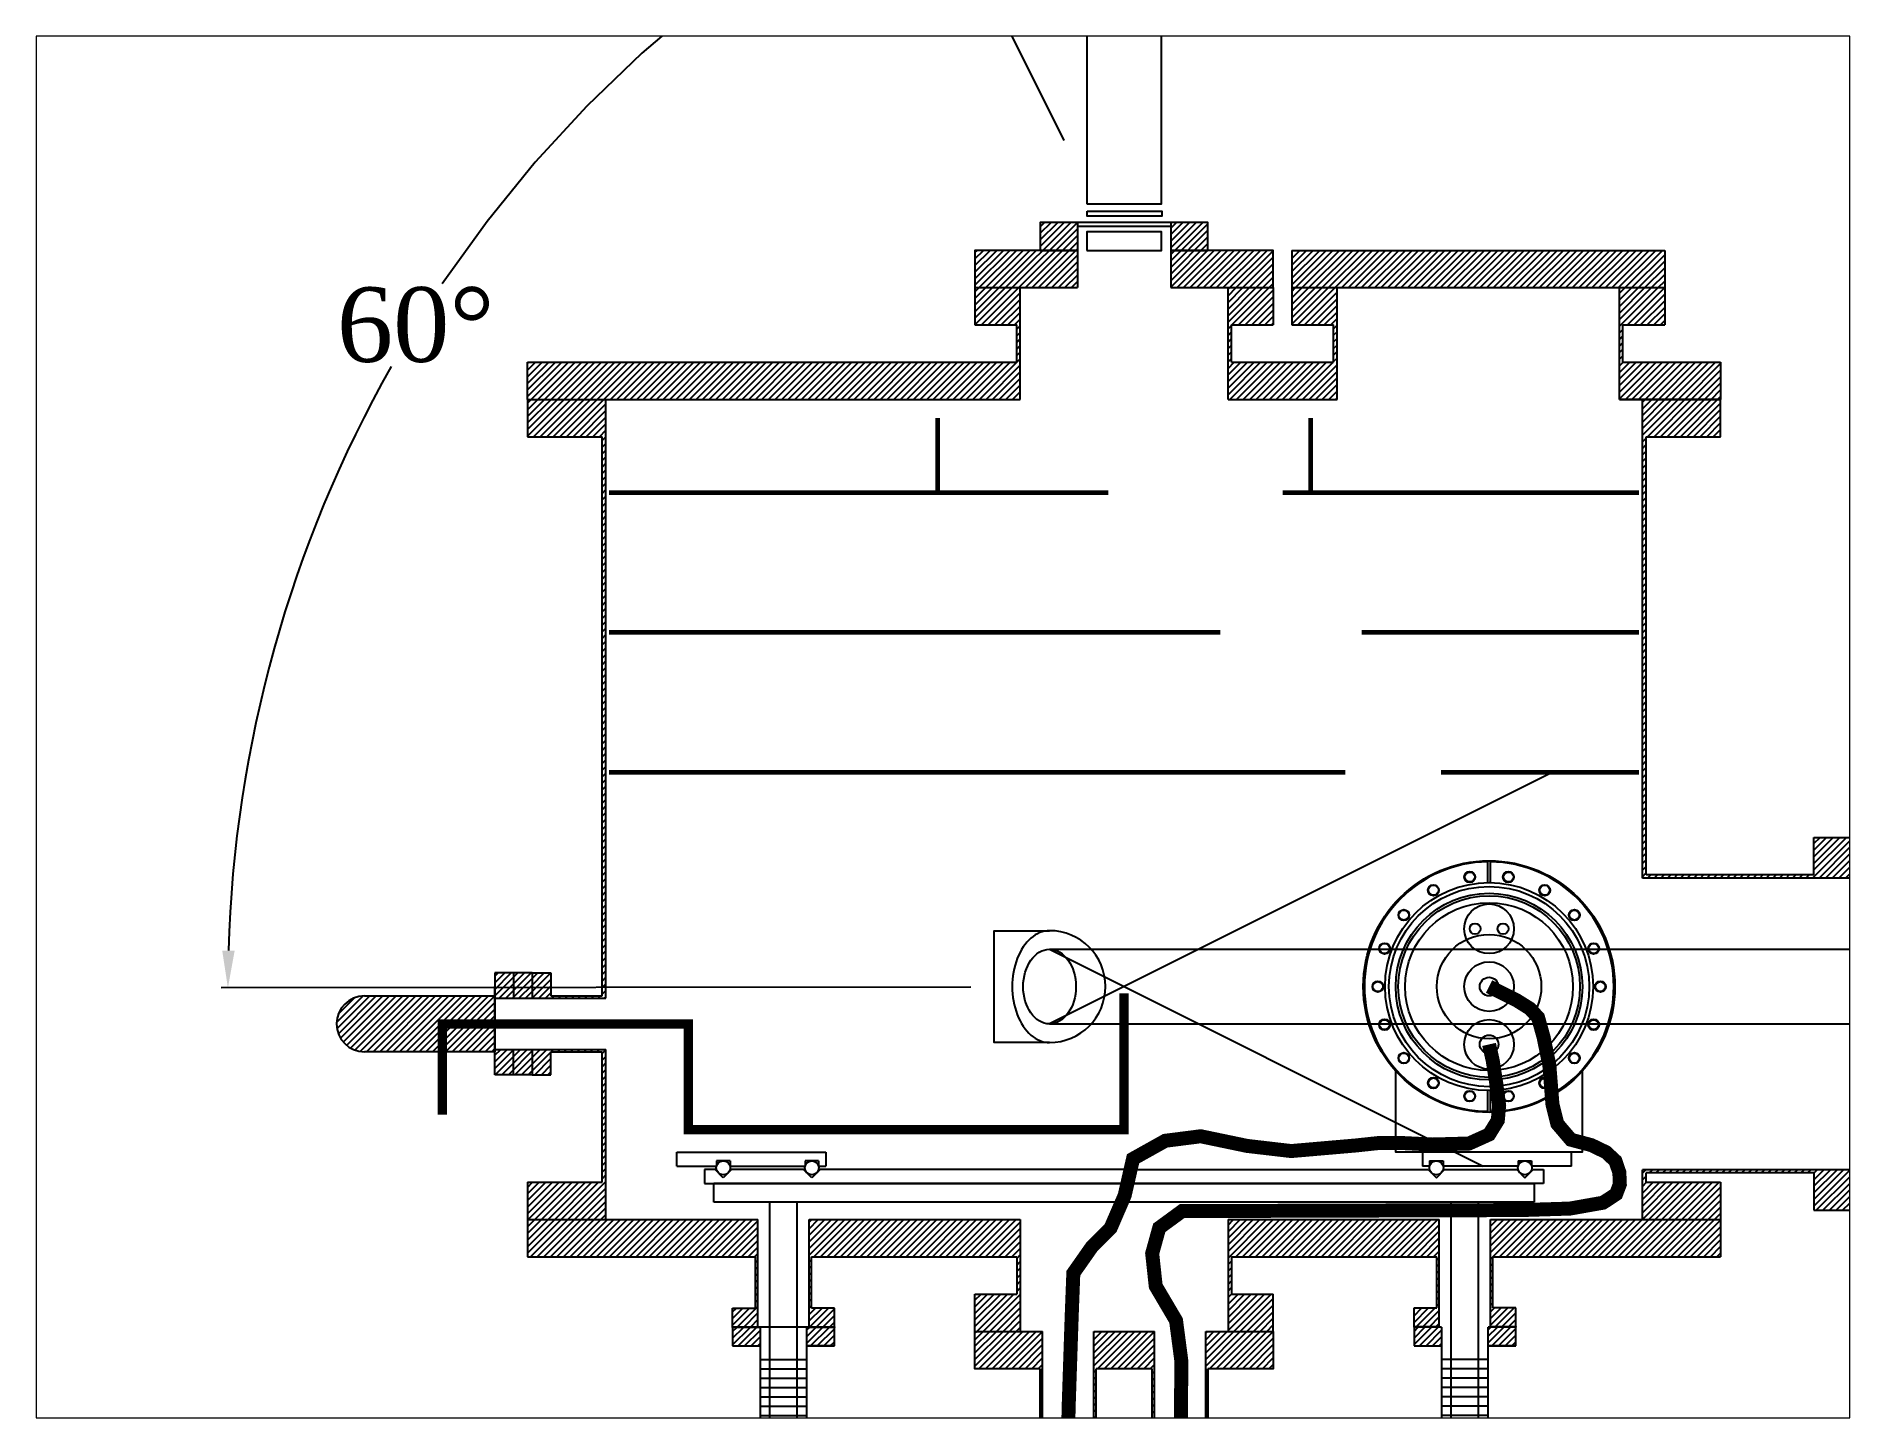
# Paper-space layout 'Layout1' of a CAD drawing. Header units: inches. Extents: x 1.05 to 9.45, y 0.8 to 7.2.
# The model-space entities are those that its viewports show. They can reach past a viewport. Long polylines and large blocks are cut down to what shows.
import ezdxf

# ---------------------------------------------------------------- set-up
doc = ezdxf.new("R2010")
doc.units = ezdxf.units.IN
doc.header["$MEASUREMENT"] = 0
doc.styles.get("Standard").update_dxf_attribs({"font": 'times.ttf'})
doc.dimstyles.get("Standard").update_dxf_attribs({"dimtxt": 2, "dimasz": 1, "dimexe": 0.18, "dimexo": 0.0625, "dimgap": 0.09, "dimtad": 0, "dimtih": 1, "dimtoh": 1, "dimzin": 0, "dimdsep": 46, "dimtxsty": 'Standard', "dimcen": 0.09, "dimadec": 0, "dimazin": 0, "dimtfac": 1, "dimtofl": 0, "dimtmove": 0, "dimatfit": 3, "dimfxl": 1, "dimtolj": 1, "dimtzin": 0, "dimarcsym": 0})
pattern_1 = [(45, (0, -5), (-0.08838835, 0.08838835), [])]

# ---------------------------------------------------------------- blocks, each defined once
blk = doc.blocks.new('*D14')
at = {"color": 0, "lineweight": -2, "transparency": 16777216}
for p, q in [((29.889, 33.978), (26.052, 41.655)), ((27.382, 11.27), (7.277, 11.248))]:
    blk.add_line(p, q, dxfattribs=at)
for start, end in [(118.247, 146.071), (150.4892, 178.3658)]:
    blk.add_arc((41.228, 11.285), 33.771, start, end, dxfattribs=at)
at = {"color": 0, "transparency": 16777216}
for points in [[(25.168, 41.182), (25.322, 40.886), (26.133, 41.494)], [(7.638, 12.246), (7.304, 12.251), (7.457, 11.249)]]:
    blk.add_solid(points, dxfattribs=at)
at = {"layer": 'Defpoints', "color": 0, "transparency": 16777216}
for p in [(16.242, 34.004), (29.917, 33.922), (40.614, 12.513), (27.445, 11.27), (39.883, 11.284)]:
    blk.add_point(p, dxfattribs=at)
at = {"color": 0, "transparency": 16777216, "insert": (12.493, 29.028), "char_height": 2, "attachment_point": 5}
blk.add_mtext('\\A1;60%%D', dxfattribs=at)

msp = doc.modelspace()

# ---------------------------------------------------------------- hatches: boundary and pattern name
h = msp.add_hatch()
h.set_pattern_fill('ANSI31', color=256)
h.set_pattern_definition(pattern_1)
h.paths.add_polyline_path([(30.244, 31.034), (29.244, 31.034), (27.494, 31.034), (27.494, 30.034), (30.244, 30.034)])
h.paths.add_polyline_path([(30.244, 31.784), (29.244, 31.784), (29.244, 31.034), (30.244, 31.034)])
h.paths.add_polyline_path([(33.744, 31.784), (32.744, 31.784), (32.744, 31.034), (33.744, 31.034)])
h.paths.add_polyline_path([(35.494, 31.034), (32.744, 31.034), (32.744, 30.034), (35.494, 30.034)])
h = msp.add_hatch()
h.set_pattern_fill('ANSI31', color=256)
h.set_pattern_definition(pattern_1)
h.paths.add_polyline_path([(35.994, 31.034), (35.994, 30.034), (37.207, 30.034), (45.994, 30.034), (45.994, 31.034)])
h = msp.add_hatch()
h.set_pattern_fill('ANSI31', color=256)
h.set_pattern_definition(pattern_1)
h.paths.add_polyline_path([(15.494, 28.034), (15.494, 27.034), (28.707, 27.034), (28.707, 30.034), (27.494, 30.034), (27.494, 29.034), (28.614, 29.034), (28.614, 28.034)])
h = msp.add_hatch()
h.set_pattern_fill('ANSI31', color=256)
h.set_pattern_definition(pattern_1)
h.paths.add_polyline_path([(44.874, 28.034), (44.874, 29.034), (45.994, 29.034), (45.994, 30.034), (44.781, 30.034), (44.781, 27.034), (47.494, 27.034), (47.494, 28.034)])
h.paths.add_polyline_path([(37.207, 27.034), (37.207, 30.034), (35.994, 30.034), (35.994, 29.034), (37.114, 29.034), (37.114, 28.034), (34.374, 28.034), (34.374, 29.034), (35.494, 29.034), (35.494, 30.034), (34.281, 30.034), (34.281, 27.034)])
h = msp.add_hatch()
h.set_pattern_fill('ANSI31', color=256)
h.set_pattern_definition(pattern_1)
h.paths.add_polyline_path([(17.594, 27.034), (15.494, 27.034), (15.494, 26.034), (17.494, 26.034), (17.494, 11.034), (16.119, 11.034), (16.119, 11.649), (15.619, 11.649), (15.619, 10.971), (17.594, 10.971)])
h = msp.add_hatch()
h.set_pattern_fill('ANSI31', color=256)
h.set_pattern_definition(pattern_1)
h.paths.add_polyline_path([(51.994, 7.784), (50.994, 7.784), (50.994, 5.284), (51.994, 5.284)])
h.paths.add_polyline_path([(51.994, 15.284), (50.994, 15.284), (50.994, 12.784), (51.994, 12.784)])
h.paths.add_polyline_path([(50.994, 15.284), (49.994, 15.284), (49.994, 14.284), (45.494, 14.284), (45.494, 26.034), (47.494, 26.034), (47.494, 27.034), (45.394, 27.034), (45.394, 14.196), (50.994, 14.196)])
h = msp.add_hatch()
h.set_pattern_fill('ANSI31', color=256)
h.set_pattern_definition(pattern_1)
h.paths.add_polyline_path([(14.619, 11.034), (11.119, 11.034, 1), (11.119, 9.534), (13.212, 9.534), (13.212, 10.284), (14.619, 10.284)])
h.paths.add_polyline_path([(14.619, 10.284), (13.212, 10.284), (13.212, 9.534), (14.619, 9.534)], flags=17)
h.paths.add_polyline_path([(15.119, 11.649), (14.619, 11.649), (14.619, 11.034), (14.619, 10.971), (15.119, 10.971)])
h.paths.add_polyline_path([(15.619, 11.649), (15.119, 11.649), (15.119, 10.971), (15.619, 10.971)])
h = msp.add_hatch()
h.set_pattern_fill('ANSI31', color=256)
h.set_pattern_definition(pattern_1)
h.paths.add_polyline_path([(15.119, 9.596), (14.619, 9.596), (14.619, 9.534), (14.619, 8.919), (15.119, 8.919)])
h.paths.add_polyline_path([(15.619, 9.596), (15.119, 9.596), (15.119, 8.919), (15.619, 8.919)])
h.paths.add_polyline_path([(16.119, 9.534), (17.494, 9.534), (17.494, 6.034), (15.494, 6.034), (15.494, 5.034), (17.594, 5.034), (17.594, 9.596), (15.619, 9.596), (15.619, 8.919), (16.119, 8.919)])
h = msp.add_hatch()
h.set_pattern_fill('ANSI31', color=256)
h.set_pattern_definition(pattern_1)
h.paths.add_polyline_path([(21.672, 5.034), (15.494, 5.034), (15.494, 4.034), (21.609, 4.034), (21.609, 2.659), (20.994, 2.659), (20.994, 2.159), (21.672, 2.159)])
h.paths.add_polyline_path([(28.707, 5.034), (23.047, 5.034), (23.047, 2.159), (23.724, 2.159), (23.724, 2.659), (23.109, 2.659), (23.109, 4.034), (28.614, 4.034), (28.614, 3.034), (27.494, 3.034), (27.494, 2.034), (28.707, 2.034)])
h.paths.add_polyline_path([(39.948, 5.034), (34.281, 5.034), (34.281, 2.034), (35.494, 2.034), (35.494, 3.034), (34.374, 3.034), (34.374, 4.034), (39.885, 4.034), (39.885, 2.664), (39.27, 2.664), (39.27, 2.164), (39.948, 2.164)])
h.paths.add_polyline_path([(47.494, 5.034), (41.323, 5.034), (41.323, 2.164), (42, 2.164), (42, 2.664), (41.385, 2.664), (41.385, 4.034), (47.494, 4.034)])
h.paths.add_polyline_path([(47.494, 6.034), (45.494, 6.034), (45.494, 6.284), (49.994, 6.284), (49.994, 5.284), (50.994, 5.284), (50.994, 6.372), (45.394, 6.372), (45.394, 5.034), (47.494, 5.034)])
h = msp.add_hatch()
h.set_pattern_fill('ANSI31', color=256)
h.set_pattern_definition(pattern_1)
h.paths.add_polyline_path([(21.734, 2.143), (20.994, 2.143), (20.994, 1.643), (21.734, 1.643)])
h.paths.add_polyline_path([(23.724, 2.143), (22.984, 2.143), (22.984, 1.643), (23.724, 1.643)])
h.paths.add_polyline_path([(23.724, -0.857), (22.984, -0.857), (22.984, -1.357), (23.724, -1.357)])
h.paths.add_polyline_path([(21.734, -0.857), (20.994, -0.857), (20.994, -1.357), (21.734, -1.357)])
h.paths.add_polyline_path([(23.724, -1.372), (22.724, -1.372), (20.994, -1.372), (20.994, -1.872), (21.609, -1.872), (23.724, -1.872)])
h.paths.add_polyline_path([(23.109, -1.872), (21.609, -1.872), (21.609, -4.622), (23.109, -4.622)])
h = msp.add_hatch()
h.set_pattern_fill('ANSI31', color=256)
h.set_pattern_definition(pattern_1)
h.paths.add_polyline_path([(29.307, 2.034), (27.494, 2.034), (27.494, 1.034), (29.244, 1.034), (29.244, -0.341), (28.629, -0.341), (28.629, -0.841), (29.307, -0.841)])
h.paths.add_polyline_path([(32.307, 2.034), (30.682, 2.034), (30.682, -0.841), (31.359, -0.841), (31.359, -0.341), (30.744, -0.341), (30.744, 1.034), (32.244, 1.034), (32.244, -0.341), (31.629, -0.341), (31.629, -0.841), (32.307, -0.841)])
h.paths.add_polyline_path([(35.494, 2.034), (33.682, 2.034), (33.682, -0.841), (34.359, -0.841), (34.359, -0.341), (33.744, -0.341), (33.744, 1.034), (35.494, 1.034)])
h.paths.add_polyline_path([(34.359, -0.841), (33.682, -0.841), (31.629, -0.841), (31.629, -0.857), (31.629, -1.357), (34.359, -1.357)])
h.paths.add_polyline_path([(31.359, -0.841), (30.682, -0.841), (28.629, -0.841), (28.629, -0.857), (28.629, -1.357), (31.359, -1.357)])
h = msp.add_hatch()
h.set_pattern_fill('ANSI31', color=256)
h.set_pattern_definition([(45, (18.276, -4.9946), (-0.08838835, 0.08838835), [])])
h.paths.add_polyline_path([(40.01, 2.149), (39.27, 2.149), (39.27, 1.649), (40.01, 1.649)])
h.paths.add_polyline_path([(42, 2.149), (41.26, 2.149), (41.26, 1.649), (42, 1.649)])
h.paths.add_polyline_path([(42, -0.851), (41.26, -0.851), (41.26, -1.351), (42, -1.351)])
h.paths.add_polyline_path([(40.01, -0.851), (39.27, -0.851), (39.27, -1.351), (40.01, -1.351)])
h.paths.add_polyline_path([(42, -1.367), (41, -1.367), (39.27, -1.367), (39.27, -1.867), (39.885, -1.867), (42, -1.867)])
h.paths.add_polyline_path([(41.385, -1.867), (39.885, -1.867), (39.885, -4.617), (41.385, -4.617)])

# ---------------------------------------------------------------- linework, layer by layer
for p, q in [((30.244, 31.784), (30.244, 30.034)), ((30.244, 31.684), (32.744, 31.684)), ((32.744, 31.784), (32.744, 30.034)), ((28.494, 28.034), (28.494, 28.034)), ((15.494, 27.034), (15.494, 26.034)), ((15.494, 27.034), (28.707, 27.034)), ((15.494, 27.034), (28.707, 27.034)), ((17.594, 10.971), (17.594, 27.034)), ((34.281, 27.034), (37.207, 27.034)), ((34.281, 27.034), (37.207, 27.034)), ((47.494, 27.034), (44.781, 27.034)), ((44.781, 27.034), (47.494, 27.034)), ((44.781, 27.034), (47.494, 27.034)), ((45.394, 14.196), (45.394, 27.034)), ((47.494, 26.034), (47.494, 27.034)), ((15.494, 26.034), (17.494, 26.034)), ((17.494, 11.034), (17.494, 26.034)), ((45.494, 26.034), (47.494, 26.034)), ((45.494, 14.284), (45.494, 26.034)), ((49.994, 14.284), (49.994, 15.284)), ((49.994, 15.284), (50.994, 15.284)), ((50.994, 14.196), (50.994, 15.284)), ((50.994, 12.784), (50.994, 15.284)), ((51.994, 15.284), (50.994, 15.284)), ((50.994, 14.196), (45.394, 14.196)), ((49.994, 14.284), (45.494, 14.284)), ((49.994, 14.284), (46.986, 14.284)), ((51.994, 12.784), (50.994, 12.784)), ((14.619, 11.649), (14.619, 11.034)), ((15.119, 11.649), (14.619, 11.649)), ((14.619, 8.919), (14.619, 11.284)), ((15.119, 11.649), (15.119, 10.971)), ((15.619, 11.649), (15.119, 11.649)), ((15.619, 11.649), (15.619, 10.971)), ((15.619, 11.649), (16.119, 11.649)), ((16.119, 11.649), (16.119, 11.034)), ((14.619, 10.971), (17.594, 10.971)), ((16.119, 11.034), (17.494, 11.034)), ((14.619, 9.596), (17.594, 9.596)), ((15.119, 8.919), (15.119, 9.596)), ((15.619, 9.596), (15.619, 8.919)), ((16.119, 8.919), (16.119, 9.534)), ((16.119, 9.534), (17.494, 9.534)), ((17.494, 6.034), (17.494, 9.534)), ((17.594, 5.034), (17.594, 9.596)), ((15.119, 8.919), (14.619, 8.919)), ((15.619, 8.919), (15.119, 8.919)), ((15.619, 8.919), (16.119, 8.919)), ((39.516, 8.409), (39.516, 8.409)), ((50.994, 7.784), (50.994, 5.284)), ((51.994, 7.784), (50.994, 7.784)), ((19.494, 6.845), (23.494, 6.845)), ((19.494, 6.47), (19.494, 6.845)), ((19.494, 6.47), (19.494, 6.845)), ((23.494, 6.845), (23.494, 6.47)), ((43.494, 6.845), (39.494, 6.845)), ((39.494, 6.845), (39.494, 6.47)), ((43.494, 6.47), (43.494, 6.845)), ((19.494, 6.47), (20.563, 6.47)), ((20.523, 6.378), (20.244, 6.378)), ((20.244, 6.378), (20.244, 6.003)), ((20.744, 6.157), (20.523, 6.378)), ((20.925, 6.609), (20.563, 6.609)), ((20.563, 6.609), (20.563, 6.47)), ((20.965, 6.378), (20.744, 6.157)), ((20.925, 6.609), (20.925, 6.47)), ((20.925, 6.47), (22.938, 6.47)), ((22.898, 6.378), (20.965, 6.378)), ((23.119, 6.157), (22.898, 6.378)), ((23.3, 6.609), (22.938, 6.609)), ((22.938, 6.609), (22.938, 6.47)), ((23.34, 6.378), (23.119, 6.157)), ((23.3, 6.609), (23.3, 6.47)), ((23.3, 6.47), (23.494, 6.47)), ((31.494, 6.378), (23.34, 6.378)), ((31.494, 6.378), (39.648, 6.378)), ((39.688, 6.47), (39.494, 6.47)), ((39.648, 6.378), (39.869, 6.157)), ((39.688, 6.609), (40.05, 6.609)), ((39.688, 6.609), (39.688, 6.47)), ((39.869, 6.157), (40.09, 6.378)), ((40.05, 6.609), (40.05, 6.47)), ((42.063, 6.47), (40.05, 6.47)), ((40.09, 6.378), (42.023, 6.378)), ((42.023, 6.378), (42.244, 6.157)), ((42.063, 6.609), (42.425, 6.609)), ((42.063, 6.609), (42.063, 6.47)), ((42.244, 6.157), (42.465, 6.378)), ((42.425, 6.609), (42.425, 6.47)), ((43.494, 6.47), (42.425, 6.47)), ((42.465, 6.378), (42.744, 6.378)), ((42.744, 6.378), (42.744, 6.003)), ((45.394, 5.034), (45.394, 6.372)), ((50.994, 6.372), (45.394, 6.372)), ((50.994, 6.372), (50.994, 5.284)), ((15.494, 6.034), (17.494, 6.034)), ((15.494, 6.034), (15.494, 5.034)), ((20.244, 6.003), (21.994, 6.003)), ((20.494, 5.503), (20.494, 6.003)), ((20.494, 6.003), (42.494, 6.003)), ((42.494, 6.003), (20.494, 6.003)), ((21.994, 6.003), (31.494, 6.003)), ((22.494, 6.003), (30.744, 6.003)), ((31.494, 6.003), (25.421, 6.003)), ((42.494, 6.003), (31.494, 6.003)), ((40.994, 6.003), (31.494, 6.003)), ((31.494, 6.003), (37.567, 6.003)), ((40.494, 6.003), (32.244, 6.003)), ((42.744, 6.003), (40.994, 6.003)), ((42.494, 6.003), (42.494, 5.503)), ((45.494, 6.034), (45.494, 6.284)), ((49.994, 6.284), (45.494, 6.284)), ((45.494, 6.034), (47.494, 6.034)), ((49.994, 6.284), (46.986, 6.284)), ((47.494, 6.034), (47.494, 5.034)), ((49.994, 6.284), (49.994, 5.284)), ((21.994, 5.503), (20.494, 5.503)), ((21.994, -1.372), (21.994, 5.503)), ((22.724, 5.503), (21.994, 5.503)), ((22.724, -1.372), (22.724, 5.503)), ((42.494, 5.503), (22.724, 5.503)), ((40.27, -1.367), (40.27, 5.508)), ((41, -1.367), (41, 5.508)), ((15.494, 5.034), (21.672, 5.034)), ((15.494, 5.034), (21.672, 5.034)), ((15.494, 5.034), (15.494, 4.034)), ((17.594, 5.034), (20.494, 5.034)), ((20.494, 5.034), (21.672, 5.034)), ((21.672, 2.159), (21.672, 5.034)), ((23.047, 5.034), (28.707, 5.034)), ((23.047, 5.034), (28.707, 5.034)), ((23.047, 2.159), (23.047, 5.034)), ((34.281, 5.034), (39.948, 5.034)), ((34.281, 5.034), (39.948, 5.034)), ((39.948, 2.164), (39.948, 5.039)), ((41.323, 2.164), (41.323, 5.039)), ((41.323, 5.034), (47.494, 5.034)), ((41.323, 5.034), (47.494, 5.034)), ((47.494, 5.034), (47.494, 4.034)), ((49.994, 5.284), (50.994, 5.284)), ((51.994, 5.284), (50.994, 5.284)), ((15.494, 4.034), (21.609, 4.034)), ((21.609, 2.659), (21.609, 4.034)), ((23.109, 2.659), (23.109, 4.034)), ((23.109, 4.034), (28.614, 4.034)), ((28.494, 4.034), (28.494, 4.034)), ((34.374, 4.034), (39.885, 4.034)), ((39.885, 2.664), (39.885, 4.039)), ((41.385, 2.664), (41.385, 4.039)), ((41.385, 4.034), (47.494, 4.034)), ((20.994, 2.659), (21.609, 2.659)), ((20.994, 2.159), (20.994, 2.659)), ((23.724, 2.659), (23.109, 2.659)), ((23.724, 2.159), (23.724, 2.659)), ((39.27, 2.664), (39.885, 2.664)), ((39.27, 2.164), (39.27, 2.664)), ((42, 2.664), (41.385, 2.664)), ((42, 2.164), (42, 2.664)), ((20.994, 2.159), (23.724, 2.159)), ((20.994, 2.143), (20.994, 2.159)), ((20.994, 2.143), (20.994, 1.643)), ((21.734, 2.143), (20.994, 2.143)), ((21.734, 2.143), (21.734, -1.357)), ((23.724, 2.143), (22.984, 2.143)), ((22.984, -1.357), (22.984, 2.143)), ((23.724, 2.159), (23.724, 2.143)), ((23.724, 1.643), (23.724, 2.143)), ((28.129, 2.034), (29.307, 2.034)), ((29.307, -0.841), (29.307, 2.034)), ((30.682, -0.841), (30.682, 2.034)), ((32.307, -0.841), (32.307, 2.034)), ((33.682, -0.841), (33.682, 2.034)), ((39.27, 2.164), (39.948, 2.164)), ((39.27, 2.149), (39.27, 2.164)), ((39.27, 2.164), (39.948, 2.164)), ((39.27, 2.149), (39.27, 2.164)), ((40.01, 2.149), (39.27, 2.149)), ((39.27, 2.149), (39.27, 1.649)), ((40.01, 2.149), (40.01, -1.351)), ((42, 2.149), (41.26, 2.149)), ((41.26, -1.351), (41.26, 2.149)), ((41.323, 2.164), (42, 2.164)), ((41.323, 2.164), (42, 2.164)), ((42, 2.164), (42, 2.149)), ((42, 2.164), (42, 2.149)), ((42, 1.649), (42, 2.149)), ((20.994, 1.643), (21.734, 1.643)), ((20.994, 1.643), (21.734, 1.643)), ((23.724, 1.643), (22.984, 1.643)), ((22.984, 1.643), (23.724, 1.643)), ((39.27, 1.649), (40.01, 1.649)), ((39.27, 1.649), (40.01, 1.649)), ((41.26, 1.649), (42, 1.649)), ((42, 1.649), (41.26, 1.649)), ((21.734, 1.282), (22.984, 1.282)), ((21.734, 1.282), (22.984, 1.282)), ((21.734, 1.032), (22.984, 1.032)), ((29.244, 1.034), (29.244, -0.341)), ((29.244, -0.341), (29.244, 1.034)), ((30.744, -0.341), (30.744, 1.034)), ((32.244, -0.341), (32.244, 1.034)), ((33.744, 1.034), (33.744, -0.341)), ((33.744, -0.341), (33.744, 1.034)), ((40.01, 1.287), (41.26, 1.287)), ((40.01, 1.287), (41.26, 1.287)), ((40.01, 1.037), (41.26, 1.037)), ((21.734, 0.782), (22.984, 0.782)), ((21.734, 0.532), (22.984, 0.532)), ((40.01, 0.787), (41.26, 0.787)), ((40.01, 0.537), (41.26, 0.537)), ((21.734, 0.282), (22.984, 0.282)), ((21.734, 0.032), (22.984, 0.032)), ((21.734, 0.032), (22.984, 0.032)), ((40.01, 0.287), (41.26, 0.287)), ((40.01, 0.037), (41.26, 0.037)), ((40.01, 0.037), (41.26, 0.037)), ((21.734, -0.218), (22.984, -0.218)), ((21.734, -0.218), (22.984, -0.218)), ((21.734, -0.468), (22.984, -0.468)), ((28.629, -0.341), (29.244, -0.341)), ((28.629, -0.841), (28.629, -0.341)), ((31.359, -0.341), (30.744, -0.341)), ((31.359, -0.841), (31.359, -0.341)), ((31.629, -0.841), (31.629, -0.341)), ((31.629, -0.341), (32.244, -0.341)), ((34.359, -0.341), (33.744, -0.341)), ((34.359, -0.841), (34.359, -0.341)), ((40.01, -0.213), (41.26, -0.213)), ((40.01, -0.213), (41.26, -0.213)), ((40.01, -0.463), (41.26, -0.463))]:
    msp.add_line(p, q)
at = {"color": 7}
for p, q in [((35.994, 31.034), (45.994, 31.034)), ((35.994, 31.034), (35.994, 30.034)), ((45.994, 31.034), (45.994, 30.034)), ((27.494, 30.034), (28.707, 30.034)), ((27.494, 30.034), (27.494, 29.034)), ((28.707, 27.034), (28.707, 30.034)), ((34.281, 30.034), (35.494, 30.034)), ((34.281, 27.034), (34.281, 30.034)), ((35.494, 30.034), (35.494, 29.034)), ((35.994, 30.034), (45.994, 30.034)), ((35.994, 30.034), (35.994, 29.034)), ((35.994, 30.034), (37.207, 30.034)), ((37.207, 27.034), (37.207, 30.034)), ((44.781, 30.034), (45.994, 30.034)), ((44.781, 27.034), (44.781, 30.034)), ((45.994, 30.034), (45.994, 29.034)), ((27.494, 29.034), (28.614, 29.034)), ((28.614, 28.034), (28.614, 29.034)), ((34.374, 28.034), (34.374, 29.034)), ((34.374, 29.034), (35.494, 29.034)), ((35.994, 29.034), (37.114, 29.034)), ((37.114, 28.034), (37.114, 29.034)), ((44.874, 28.034), (44.874, 29.034)), ((44.874, 29.034), (45.994, 29.034)), ((15.494, 28.034), (28.614, 28.034)), ((15.494, 27.034), (15.494, 28.034)), ((34.374, 28.034), (37.114, 28.034)), ((44.874, 28.034), (47.494, 28.034)), ((47.494, 28.034), (47.494, 27.034)), ((15.494, 27.034), (28.707, 27.034)), ((34.281, 27.034), (37.207, 27.034)), ((44.781, 27.034), (47.494, 27.034)), ((28.707, 5.034), (28.707, 2.034)), ((34.281, 5.034), (34.281, 2.034)), ((28.614, 4.034), (28.614, 3.034)), ((34.374, 4.034), (34.374, 3.034)), ((27.494, 3.034), (28.614, 3.034)), ((27.494, 2.034), (27.494, 3.034)), ((34.374, 3.034), (35.494, 3.034)), ((35.494, 2.034), (35.494, 3.034)), ((27.494, 2.034), (28.707, 2.034)), ((34.281, 2.034), (35.494, 2.034))]:
    msp.add_line(p, q, dxfattribs=at)
at = {"color": 1}
for p, q in [((42.994, 17.034), (29.494, 10.284)), ((29.494, 12.284), (56.502, 12.284)), ((29.494, 12.284), (41.121, 6.47)), ((29.494, 10.284), (56.381, 10.284))]:
    msp.add_line(p, q, dxfattribs=at)
at = {"linetype": 'Continuous'}
for p, q in [((41.252, 14.074), (41.252, 14.659)), ((41.315, 14.659), (41.315, 14.074)), ((41.252, 7.909), (41.252, 8.494)), ((41.315, 8.494), (41.315, 7.909))]:
    msp.add_line(p, q, dxfattribs=at)
for points in [[(30.494, 32.284), (32.494, 32.284), (32.494, 37.284), (30.494, 37.284)], [(30.505, 32.082), (32.505, 32.082), (32.505, 31.954), (30.505, 31.954)], [(30.494, 31.034), (32.494, 31.034), (32.494, 31.534), (30.494, 31.534)]]:
    msp.add_lwpolyline(points, close=True)
for points in [[(32.744, 31.034), (33.744, 31.034), (33.744, 31.784), (29.244, 31.784), (29.244, 31.034), (30.244, 31.034)], [(30.244, 31.034), (27.494, 31.034), (27.494, 30.034), (30.244, 30.034)], [(32.744, 30.034), (35.494, 30.034), (35.494, 31.034), (32.744, 31.034)], [(29.494, 9.784), (28.007, 9.784), (28.007, 12.784), (29.494, 12.784)], [(11.119, 11.034), (14.619, 11.034), (14.619, 9.534), (11.119, 9.534)], [(43.783, 9.017), (43.783, 6.845), (38.783, 6.845), (38.783, 9.017)], [(29.244, 1.034), (27.494, 1.034), (27.494, 2.034), (29.307, 2.034)], [(30.682, 2.034), (32.307, 2.034)], [(33.682, 2.034), (35.494, 2.034), (35.494, 1.034), (33.744, 1.034)], [(32.244, 1.034), (30.744, 1.034)]]:
    msp.add_lwpolyline(points)
for points, const_width in [([(26.494, 24.534), (26.494, 26.534)], 0.125), ([(36.494, 26.534), (36.494, 24.534)], 0.125), ([(17.682, 24.534), (31.068, 24.534)], 0.125), ([(35.744, 24.534), (45.307, 24.534)], 0.125), ([(17.682, 20.784), (34.071, 20.784)], 0.125), ([(37.869, 20.784), (45.307, 20.784)], 0.125), ([(17.682, 17.034), (37.432, 17.034)], 0.125), ([(39.994, 17.034), (45.307, 17.034)], 0.125), ([(31.494, 11.105), (31.494, 7.45), (19.807, 7.45), (19.807, 10.284), (13.212, 10.284), (13.212, 7.852)], 0.25)]:
    msp.add_lwpolyline(points, dxfattribs=dict(const_width=const_width))
at = {"color": 3, "const_width": 0.375}
msp.add_lwpolyline([(41.283, 11.284), (42.026, 10.913), (42.377, 10.694), (42.597, 10.454), (42.744, 9.93), (42.899, 9.177), (42.983, 8.122), (43.112, 7.605), (43.477, 7.177), (44.027, 7.031), (44.419, 6.842), (44.671, 6.607), (44.777, 6.298), (44.79, 5.981), (44.691, 5.718), (44.341, 5.487), (43.451, 5.329), (42.139, 5.289), (33.732, 5.263), (33.053, 5.264), (32.437, 4.813), (32.247, 4.126), (32.342, 3.249), (32.887, 2.325), (33.03, 1.235), (33.001, -2.368)], dxfattribs=at)
at = {"color": 5, "const_width": 0.375}
msp.add_lwpolyline([(41.283, 9.733), (41.382, 9.293), (41.472, 8.709), (41.553, 8.098), (41.517, 7.694), (41.283, 7.317), (40.744, 7.074), (39.764, 7.048), (38.857, 7.092), (38.363, 7.092), (37.698, 7.021), (35.975, 6.872), (34.792, 7.01), (33.548, 7.269), (32.598, 7.148), (31.734, 6.665), (31.509, 5.681), (31.132, 4.807), (30.632, 4.307), (30.132, 3.594), (30.088, 2.444), (30.004, -0.066), (29.979, -2.166)], dxfattribs=at)
at = {"linetype": 'Continuous'}
for centre, radius in [((41.283, 11.284), 3.375), ((40.765, 14.223), 0.147), ((40.765, 14.223), 0.133), ((41.802, 14.223), 0.147), ((41.802, 14.223), 0.133), ((41.283, 11.284), 2.79), ((41.283, 11.284), 2.685), ((41.283, 11.284), 2.435), ((39.791, 13.869), 0.147), ((39.791, 13.869), 0.133), ((42.776, 13.869), 0.147), ((42.776, 13.869), 0.133), ((38.997, 13.202), 0.147), ((38.997, 13.202), 0.133), ((43.57, 13.202), 0.147), ((43.57, 13.202), 0.133), ((38.479, 12.305), 0.147), ((38.479, 12.305), 0.133), ((44.088, 12.305), 0.147), ((44.088, 12.305), 0.133), ((38.299, 11.284), 0.147), ((38.299, 11.284), 0.133), ((44.268, 11.284), 0.147), ((44.268, 11.284), 0.133), ((38.479, 10.263), 0.147), ((38.479, 10.263), 0.133), ((44.088, 10.263), 0.147), ((44.088, 10.263), 0.133), ((38.997, 9.365), 0.147), ((38.997, 9.365), 0.133), ((43.57, 9.365), 0.147), ((43.57, 9.365), 0.133), ((39.791, 8.699), 0.147), ((39.791, 8.699), 0.133), ((42.776, 8.699), 0.147), ((42.776, 8.699), 0.147), ((42.776, 8.699), 0.133), ((42.776, 8.699), 0.133), ((40.765, 8.345), 0.147), ((40.765, 8.345), 0.133), ((41.802, 8.345), 0.147), ((41.802, 8.345), 0.133)]:
    msp.add_circle(centre, radius, dxfattribs=at)
for centre, radius in [((41.283, 11.284), 2.505), ((41.283, 11.284), 2.25), ((41.283, 12.835), 0.667), ((41.283, 11.284), 1.4), ((40.908, 12.835), 0.145), ((41.658, 12.835), 0.145), ((41.283, 11.284), 0.667), ((41.283, 11.284), 0.25), ((41.283, 9.733), 0.667), ((41.283, 9.733), 0.25), ((20.744, 6.422), 0.188), ((23.119, 6.422), 0.188), ((39.869, 6.422), 0.188), ((42.244, 6.422), 0.188)]:
    msp.add_circle(centre, radius)
for start, end in [(90.5353, 269.4647), (270.5353, 89.4647)]:
    msp.add_arc((41.283, 11.284), 3.345, start, end, dxfattribs=at)
for centre, radius, start, end in [((29.494, 11.284), 1.5, 270, 90), ((11.119, 10.284), 0.75, 90, 270)]:
    msp.add_arc(centre, radius, start, end)
msp.add_ellipse((29.494, 11.284), major_axis=(0, 1.5), ratio=0.666667, start_param=0, end_param=3.141593)
at = {"color": 1}
msp.add_ellipse((29.494, 11.284), major_axis=(0, 1), ratio=0.707, dxfattribs=at)

# ---------------------------------------------------------------- dimensions: what is measured, and where the dimension line sits
dim = msp.add_angular_dim_2l(base=(16.242, 34.004), line1=((29.917, 33.922), (40.614, 12.513)), line2=((27.445, 11.27), (39.883, 11.284)), text='60%%D', dimstyle='Standard')
dim.commit()
dim.dimension.update_dxf_attribs({"geometry": '*D14', "text_midpoint": (12.493, 29.028)})

psp = doc.layouts.get("Layout1")

# ---------------------------------------------------------------- viewports
at = {"layer": '0'}
psp.add_viewport(center=(5.25, 4), size=(8.4, 6.4), view_center_point=(26.6365, 18.2475), view_height=37.058346, dxfattribs=at)

doc.saveas('drawing.dxf')
